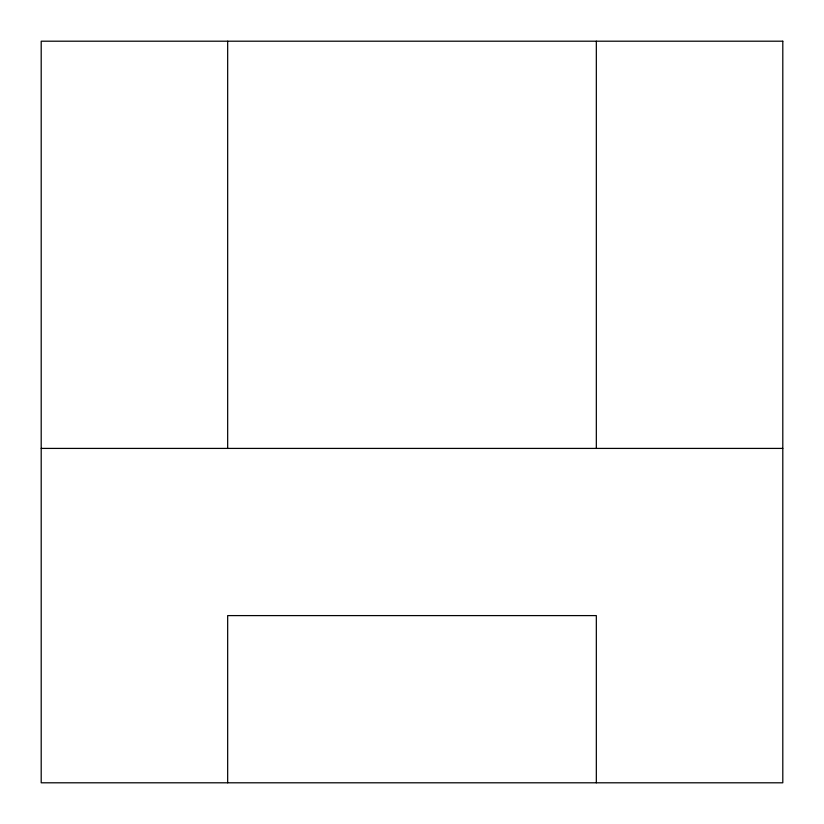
<?xml version="1.0" encoding="UTF-8"?>
<svg xmlns="http://www.w3.org/2000/svg" width="824" height="824" viewBox="0 0 824 824"><rect width="100%" height="100%" fill="white"/><g stroke="black" fill="none" stroke-linecap="round" stroke-linejoin="round"><path stroke-width="1.24" d="M41.2 448.411L782.8 448.411M596.329 41.2L596.329 448.411M596.329 782.8L596.329 615.6L227.671 615.6L227.671 782.8M227.671 41.2L227.671 448.411M782.8 41.2L41.2 41.2L41.2 782.8L782.8 782.8L782.8 41.2"/></g></svg>
